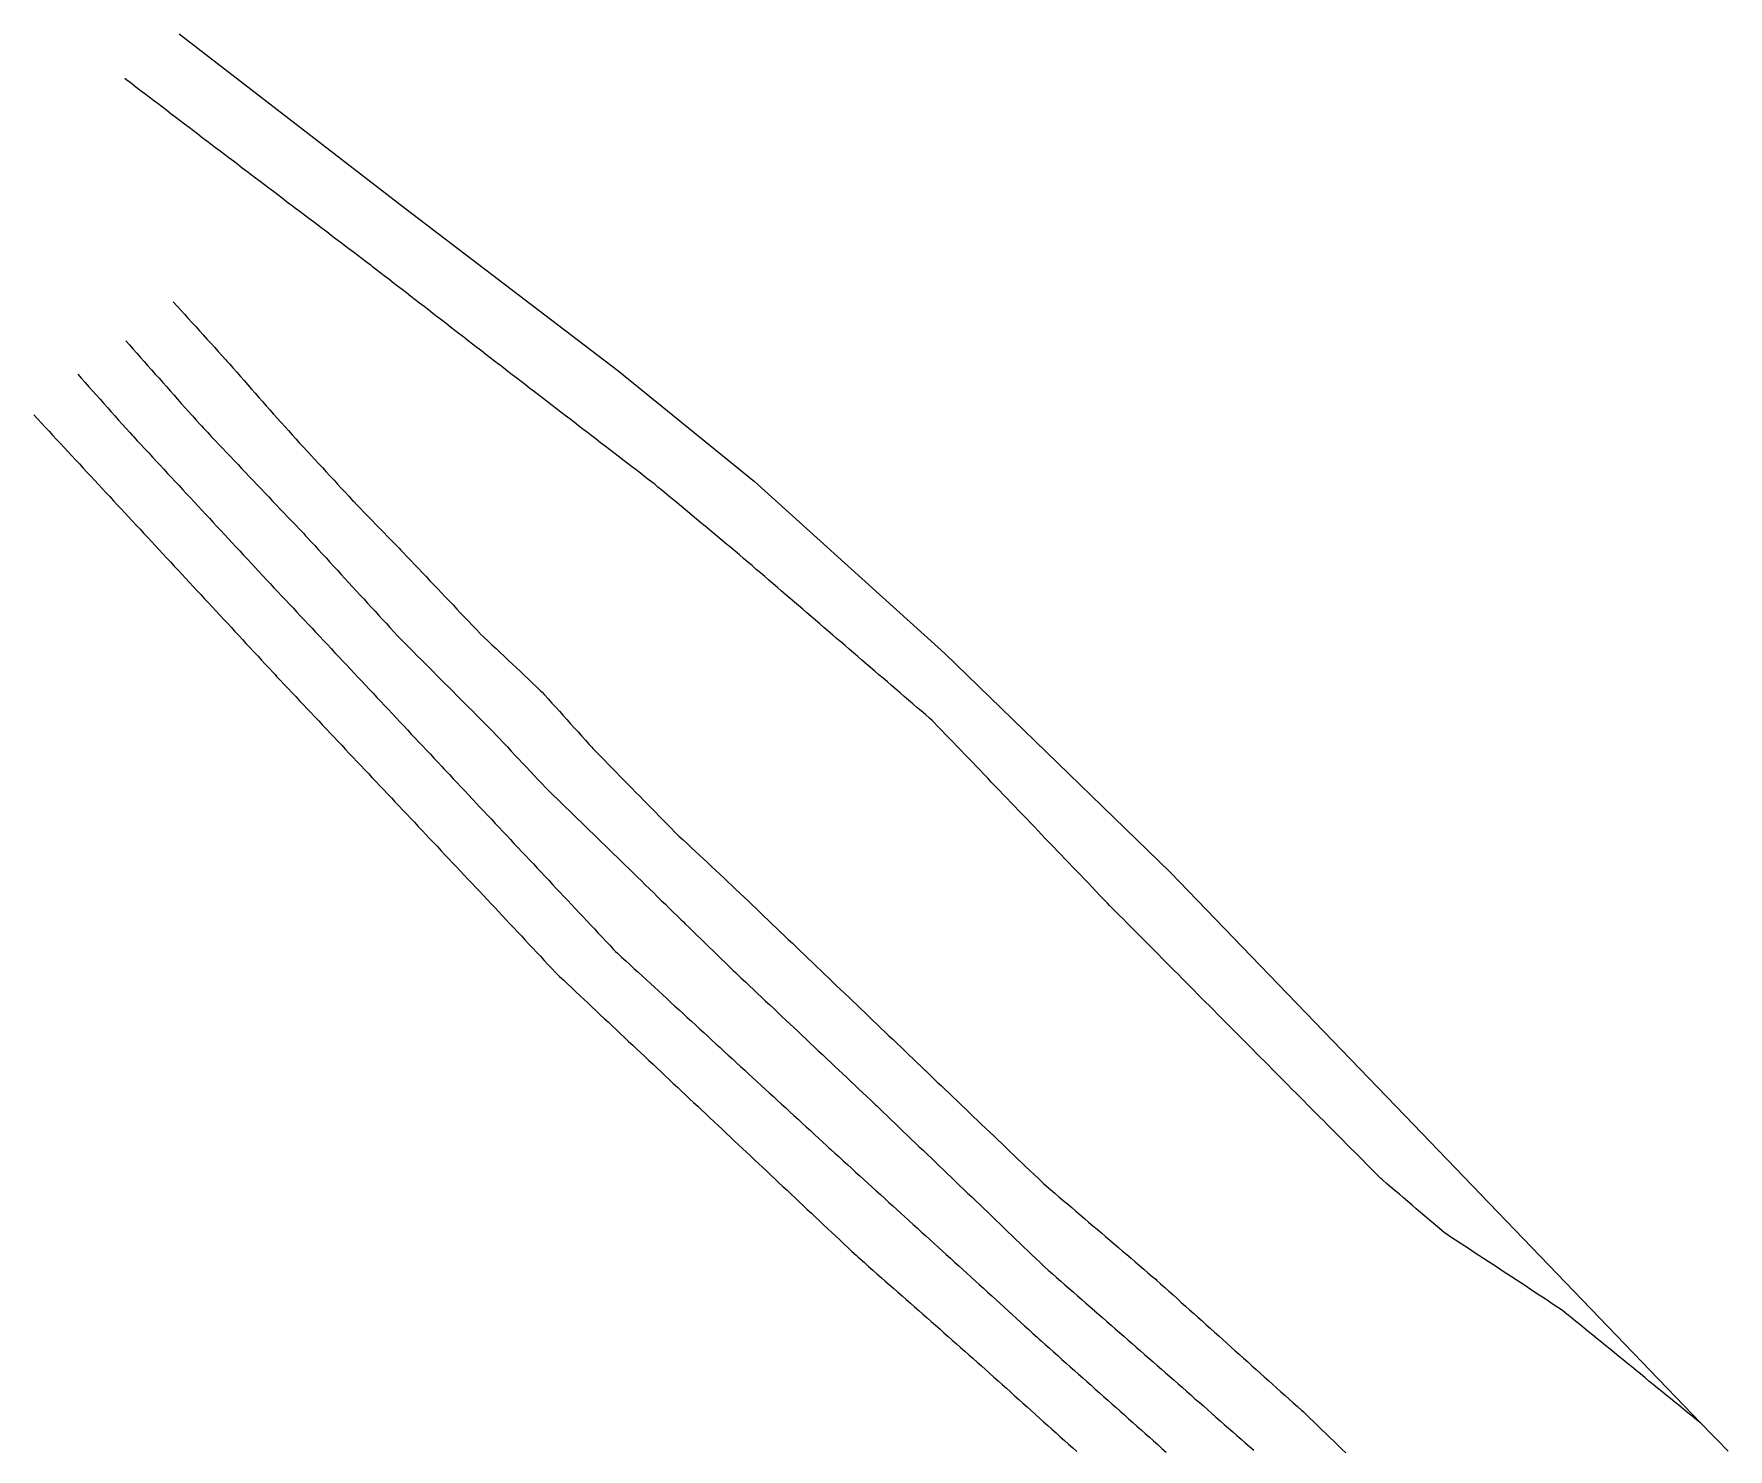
# Model space of a CAD drawing. Extents: x 6451167 to 6455043, y 1871096 to 1873438.
# Drawn here: x 6451167 to 6451470.9, y 1873183.9 to 1873437.8 of the extents above; entities that cross this region are included whole.
import ezdxf

# ---------------------------------------------------------------- set-up
doc = ezdxf.new("R2010")
doc.units = 0
doc.header["$LTSCALE"] = 100
doc.header["$MEASUREMENT"] = 0
for name, color, linetype in [('seg008', 1, 'CONTINUOUS'), ('seg009', 1, 'CONTINUOUS'), ('seg010', 1, 'CONTINUOUS')]:
    doc.layers.add(name, color=color, linetype=linetype)

msp = doc.modelspace()

# ---------------------------------------------------------------- linework, layer by layer
at = {"layer": 'seg008'}
for points in [[(6451191.98, 1873389.69), (6451192.66, 1873388.95), (6451193.33, 1873388.21), (6451194, 1873387.47), (6451194.67, 1873386.73), (6451195.34, 1873385.99), (6451196.02, 1873385.25), (6451196.69, 1873384.5), (6451197.36, 1873383.76), (6451198.03, 1873383.02), (6451198.08, 1873382.97), (6451198.7, 1873382.28), (6451199.37, 1873381.54), (6451200.05, 1873380.8), (6451200.72, 1873380.06), (6451201.39, 1873379.32), (6451201.62, 1873379.07), (6451202.05, 1873378.57), (6451202.71, 1873377.82), (6451203.37, 1873377.07), (6451204.03, 1873376.32), (6451204.69, 1873375.57), (6451205.35, 1873374.82), (6451206.01, 1873374.06), (6451206.67, 1873373.31), (6451207.33, 1873372.56), (6451207.99, 1873371.81), (6451208.65, 1873371.06), (6451209.29, 1873370.34), (6451209.31, 1873370.31), (6451209.98, 1873369.56), (6451210.65, 1873368.82), (6451211.32, 1873368.08), (6451211.99, 1873367.33), (6451212.66, 1873366.59), (6451213.33, 1873365.85), (6451214, 1873365.1), (6451214.66, 1873364.36), (6451214.72, 1873364.3), (6451215.34, 1873363.63), (6451216.02, 1873362.89), (6451216.7, 1873362.16), (6451217.38, 1873361.42), (6451218.06, 1873360.69), (6451218.74, 1873359.96), (6451219.42, 1873359.22), (6451220.1, 1873358.49), (6451220.78, 1873357.75), (6451220.83, 1873357.7), (6451221.46, 1873357.02), (6451222.13, 1873356.29), (6451222.81, 1873355.55), (6451223.49, 1873354.82), (6451224.17, 1873354.08), (6451224.38, 1873353.86), (6451224.86, 1873353.36), (6451225.56, 1873352.65), (6451226.26, 1873351.93), (6451226.96, 1873351.21), (6451227.65, 1873350.49), (6451228.35, 1873349.78), (6451229.05, 1873349.06), (6451229.74, 1873348.34), (6451230.44, 1873347.63), (6451231.14, 1873346.91), (6451231.84, 1873346.19), (6451232.53, 1873345.48), (6451232.83, 1873345.17), (6451233.23, 1873344.75), (6451233.91, 1873344.03), (6451234.6, 1873343.3), (6451235.29, 1873342.58), (6451235.98, 1873341.85), (6451236.66, 1873341.13), (6451237.35, 1873340.4), (6451238.04, 1873339.67), (6451238.73, 1873338.95), (6451239.42, 1873338.22), (6451240.1, 1873337.5), (6451240.79, 1873336.77), (6451241.48, 1873336.05), (6451242.17, 1873335.32), (6451242.86, 1873334.59), (6451243.54, 1873333.87), (6451244.23, 1873333.14), (6451244.92, 1873332.42), (6451245.61, 1873331.69), (6451246.3, 1873330.97), (6451246.98, 1873330.24), (6451247.06, 1873330.16), (6451247.71, 1873329.55), (6451248.43, 1873328.86), (6451249.16, 1873328.18), (6451249.89, 1873327.49), (6451250.62, 1873326.8), (6451251.34, 1873326.12), (6451252.07, 1873325.43), (6451252.8, 1873324.75), (6451253.53, 1873324.06), (6451254.25, 1873323.37), (6451254.98, 1873322.69), (6451255.71, 1873322), (6451256.44, 1873321.32), (6451257.16, 1873320.63), (6451257.89, 1873319.94), (6451258.19, 1873319.66), (6451258.58, 1873319.22), (6451259.25, 1873318.48), (6451259.92, 1873317.73), (6451260.59, 1873316.99), (6451261.26, 1873316.25), (6451261.92, 1873315.5), (6451262.59, 1873314.76), (6451263.26, 1873314.01), (6451263.93, 1873313.27), (6451264.6, 1873312.53), (6451265.27, 1873311.78), (6451265.93, 1873311.04), (6451266.6, 1873310.29), (6451267.05, 1873309.79), (6451267.28, 1873309.56), (6451267.98, 1873308.85), (6451268.68, 1873308.13), (6451269.38, 1873307.42), (6451270.08, 1873306.7), (6451270.78, 1873305.99), (6451271.48, 1873305.27), (6451272.18, 1873304.56), (6451272.88, 1873303.84), (6451273.58, 1873303.13), (6451274.28, 1873302.42), (6451274.98, 1873301.7), (6451275.68, 1873300.99), (6451276.38, 1873300.27), (6451277.08, 1873299.56), (6451277.78, 1873298.84), (6451278.48, 1873298.13), (6451279.18, 1873297.42), (6451279.88, 1873296.7), (6451280.58, 1873295.99), (6451281.28, 1873295.27), (6451281.98, 1873294.56), (6451282.15, 1873294.38), (6451282.7, 1873293.87), (6451283.43, 1873293.19), (6451284.16, 1873292.5), (6451284.89, 1873291.82), (6451285.62, 1873291.14), (6451286.36, 1873290.46), (6451287.09, 1873289.78), (6451287.82, 1873289.09), (6451288.55, 1873288.41), (6451289.28, 1873287.73), (6451290.01, 1873287.05), (6451290.74, 1873286.37), (6451291.47, 1873285.68), (6451291.55, 1873285.61), (6451292.2, 1873284.99), (6451292.92, 1873284.3), (6451293.64, 1873283.61), (6451294.37, 1873282.92), (6451295.09, 1873282.23), (6451295.81, 1873281.54), (6451296.53, 1873280.85), (6451297.26, 1873280.15), (6451297.98, 1873279.46), (6451298.7, 1873278.77), (6451299.42, 1873278.08), (6451300.15, 1873277.39), (6451300.87, 1873276.7), (6451301.59, 1873276.01), (6451302.31, 1873275.32), (6451303.04, 1873274.62), (6451303.76, 1873273.93), (6451304.48, 1873273.24), (6451305.21, 1873272.55), (6451305.93, 1873271.86), (6451306.65, 1873271.17), (6451307.37, 1873270.48), (6451307.58, 1873270.28), (6451308.1, 1873269.79), (6451308.82, 1873269.09), (6451309.54, 1873268.4), (6451310.26, 1873267.71), (6451310.99, 1873267.02), (6451311.71, 1873266.33), (6451312.43, 1873265.64), (6451313.15, 1873264.95), (6451313.88, 1873264.26), (6451314.6, 1873263.56), (6451315.32, 1873262.87), (6451316.04, 1873262.18), (6451316.77, 1873261.49), (6451317.49, 1873260.8), (6451318.21, 1873260.11), (6451318.94, 1873259.42), (6451319.66, 1873258.73), (6451320.38, 1873258.04), (6451321.1, 1873257.34), (6451321.83, 1873256.65), (6451322.55, 1873255.96), (6451323.27, 1873255.27), (6451323.99, 1873254.58), (6451324.72, 1873253.89), (6451325.44, 1873253.2), (6451326.16, 1873252.51), (6451326.88, 1873251.81), (6451326.9, 1873251.8), (6451327.61, 1873251.12), (6451328.33, 1873250.43), (6451329.05, 1873249.74), (6451329.78, 1873249.05), (6451330.5, 1873248.36), (6451331.22, 1873247.67), (6451331.94, 1873246.98), (6451332.67, 1873246.28), (6451333.39, 1873245.59), (6451334.11, 1873244.9), (6451334.83, 1873244.21), (6451335.56, 1873243.52), (6451336.28, 1873242.83), (6451337, 1873242.14), (6451337.72, 1873241.45), (6451338.45, 1873240.75), (6451339.17, 1873240.06), (6451339.89, 1873239.37), (6451340.61, 1873238.68), (6451341.34, 1873237.99), (6451342.06, 1873237.3), (6451342.78, 1873236.61), (6451343.51, 1873235.92), (6451344.23, 1873235.22), (6451344.95, 1873234.53), (6451345.67, 1873233.84), (6451346.4, 1873233.15), (6451347.12, 1873232.46), (6451347.84, 1873231.77), (6451348.11, 1873231.51), (6451348.59, 1873231.1), (6451349.35, 1873230.45), (6451350.11, 1873229.8), (6451350.87, 1873229.16), (6451351.63, 1873228.51), (6451352.39, 1873227.86), (6451353.15, 1873227.21), (6451353.91, 1873226.56), (6451354.67, 1873225.91), (6451355.43, 1873225.26), (6451356.19, 1873224.61), (6451356.95, 1873223.96), (6451357.71, 1873223.31), (6451358.47, 1873222.66), (6451359.23, 1873222.01), (6451359.99, 1873221.36), (6451360.76, 1873220.71), (6451361.52, 1873220.06), (6451362.28, 1873219.42), (6451363.04, 1873218.77), (6451363.8, 1873218.12), (6451364.56, 1873217.47), (6451365.32, 1873216.82), (6451366.08, 1873216.17), (6451366.84, 1873215.52), (6451367.6, 1873214.87), (6451368.23, 1873214.34), (6451368.36, 1873214.22), (6451369.1, 1873213.55), (6451369.85, 1873212.88), (6451370.59, 1873212.21), (6451371.33, 1873211.55), (6451372.08, 1873210.88), (6451372.82, 1873210.21), (6451373.57, 1873209.54), (6451374.31, 1873208.87), (6451375.05, 1873208.21), (6451375.8, 1873207.54), (6451376.54, 1873206.87), (6451377.29, 1873206.2), (6451378.03, 1873205.53), (6451378.78, 1873204.86), (6451379.52, 1873204.2), (6451380.26, 1873203.53), (6451381.01, 1873202.86), (6451381.75, 1873202.19), (6451382.5, 1873201.52), (6451383.24, 1873200.86), (6451383.98, 1873200.19), (6451384.73, 1873199.52), (6451385.47, 1873198.85), (6451386.22, 1873198.18), (6451386.96, 1873197.52), (6451387.7, 1873196.85), (6451388.45, 1873196.18), (6451389.19, 1873195.51), (6451389.94, 1873194.84), (6451390.68, 1873194.18), (6451391.43, 1873193.51), (6451392.17, 1873192.84), (6451392.91, 1873192.17), (6451393.66, 1873191.5), (6451394.4, 1873190.84), (6451394.71, 1873190.56), (6451395.13, 1873190.15), (6451395.85, 1873189.46), (6451396.57, 1873188.76), (6451397.29, 1873188.07), (6451398.01, 1873187.37), (6451398.73, 1873186.68), (6451399.44, 1873185.98), (6451400.16, 1873185.29), (6451400.88, 1873184.59), (6451401.6, 1873183.9), (6451402.32, 1873183.2)], [(6451183.47, 1873382.72), (6451184.13, 1873381.97), (6451184.79, 1873381.22), (6451185.46, 1873380.47), (6451186.12, 1873379.72), (6451186.78, 1873378.98), (6451187.45, 1873378.23), (6451188.11, 1873377.48), (6451188.77, 1873376.73), (6451189.44, 1873375.98), (6451190.1, 1873375.23), (6451190.76, 1873374.49), (6451191.43, 1873373.74), (6451192.09, 1873372.99), (6451192.76, 1873372.24), (6451193.42, 1873371.49), (6451194.08, 1873370.75), (6451194.75, 1873370), (6451195.41, 1873369.25), (6451196.07, 1873368.5), (6451196.74, 1873367.75), (6451197.03, 1873367.43), (6451197.41, 1873367.02), (6451198.1, 1873366.29), (6451198.79, 1873365.57), (6451199.48, 1873364.84), (6451200.17, 1873364.12), (6451200.86, 1873363.39), (6451201.55, 1873362.67), (6451202.24, 1873361.94), (6451202.93, 1873361.22), (6451203.61, 1873360.49), (6451204.3, 1873359.77), (6451204.99, 1873359.04), (6451205.68, 1873358.32), (6451206.37, 1873357.59), (6451207.06, 1873356.87), (6451207.75, 1873356.14), (6451208.44, 1873355.42), (6451209.13, 1873354.69), (6451209.81, 1873353.97), (6451210.5, 1873353.24), (6451211.19, 1873352.52), (6451211.88, 1873351.8), (6451212.57, 1873351.07), (6451213.26, 1873350.35), (6451213.95, 1873349.62), (6451214.64, 1873348.9), (6451215.33, 1873348.17), (6451215.73, 1873347.74), (6451216.01, 1873347.44), (6451216.69, 1873346.7), (6451217.36, 1873345.97), (6451218.04, 1873345.23), (6451218.71, 1873344.49), (6451219.39, 1873343.76), (6451220.07, 1873343.02), (6451220.74, 1873342.29), (6451221.42, 1873341.55), (6451222.1, 1873340.81), (6451222.77, 1873340.08), (6451223.45, 1873339.34), (6451224.13, 1873338.6), (6451224.8, 1873337.87), (6451225.48, 1873337.13), (6451226.16, 1873336.39), (6451226.83, 1873335.66), (6451227.51, 1873334.92), (6451228.18, 1873334.18), (6451228.86, 1873333.45), (6451229.54, 1873332.71), (6451230.21, 1873331.97), (6451230.89, 1873331.24), (6451231.57, 1873330.5), (6451232.24, 1873329.76), (6451232.43, 1873329.56), (6451232.94, 1873329.05), (6451233.65, 1873328.34), (6451234.35, 1873327.63), (6451235.06, 1873326.92), (6451235.76, 1873326.21), (6451236.47, 1873325.51), (6451237.18, 1873324.8), (6451237.88, 1873324.09), (6451238.59, 1873323.38), (6451239.29, 1873322.67), (6451240, 1873321.96), (6451240.7, 1873321.26), (6451241.41, 1873320.55), (6451242.12, 1873319.84), (6451242.82, 1873319.13), (6451243.53, 1873318.42), (6451244.23, 1873317.71), (6451244.94, 1873317), (6451245.64, 1873316.3), (6451246.35, 1873315.59), (6451247.06, 1873314.88), (6451247.76, 1873314.17), (6451248.47, 1873313.46), (6451249.17, 1873312.75), (6451249.36, 1873312.57), (6451249.86, 1873312.03), (6451250.55, 1873311.3), (6451251.24, 1873310.58), (6451251.92, 1873309.85), (6451252.61, 1873309.12), (6451253.29, 1873308.39), (6451253.98, 1873307.66), (6451254.66, 1873306.94), (6451255.35, 1873306.21), (6451256.04, 1873305.48), (6451256.72, 1873304.75), (6451257.41, 1873304.03), (6451258.09, 1873303.3), (6451258.78, 1873302.57), (6451259.19, 1873302.13), (6451259.48, 1873301.85), (6451260.19, 1873301.16), (6451260.91, 1873300.46), (6451261.63, 1873299.76), (6451262.34, 1873299.06), (6451263.06, 1873298.37), (6451263.78, 1873297.67), (6451264.49, 1873296.97), (6451265.21, 1873296.27), (6451265.93, 1873295.58), (6451266.64, 1873294.88), (6451267.36, 1873294.18), (6451268.08, 1873293.48), (6451268.79, 1873292.79), (6451269.51, 1873292.09), (6451270.23, 1873291.39), (6451270.94, 1873290.69), (6451271.66, 1873290), (6451272.38, 1873289.3), (6451273.09, 1873288.6), (6451273.81, 1873287.9), (6451274.52, 1873287.21), (6451275.24, 1873286.51), (6451275.96, 1873285.81), (6451276.67, 1873285.11), (6451277.39, 1873284.42), (6451278.11, 1873283.72), (6451278.82, 1873283.02), (6451279.54, 1873282.32), (6451280.26, 1873281.63), (6451280.97, 1873280.93), (6451281.69, 1873280.23), (6451282.41, 1873279.53), (6451283.12, 1873278.84), (6451283.52, 1873278.45), (6451283.84, 1873278.14), (6451284.56, 1873277.44), (6451285.27, 1873276.74), (6451285.99, 1873276.05), (6451286.71, 1873275.35), (6451287.42, 1873274.65), (6451288.14, 1873273.95), (6451288.86, 1873273.26), (6451289.57, 1873272.56), (6451290.29, 1873271.86), (6451291.01, 1873271.16), (6451291.72, 1873270.47), (6451292.44, 1873269.77), (6451292.86, 1873269.36), (6451293.16, 1873269.07), (6451293.89, 1873268.39), (6451294.61, 1873267.7), (6451295.34, 1873267.02), (6451296.07, 1873266.33), (6451296.8, 1873265.64), (6451297.52, 1873264.96), (6451298.25, 1873264.27), (6451298.98, 1873263.58), (6451299.7, 1873262.9), (6451300.43, 1873262.21), (6451301.16, 1873261.52), (6451301.89, 1873260.84), (6451302.61, 1873260.15), (6451303.34, 1873259.46), (6451304.07, 1873258.78), (6451304.79, 1873258.09), (6451305.52, 1873257.4), (6451306.25, 1873256.72), (6451306.98, 1873256.03), (6451307.7, 1873255.35), (6451308.43, 1873254.66), (6451309.16, 1873253.97), (6451309.88, 1873253.29), (6451310.61, 1873252.6), (6451311.34, 1873251.91), (6451312.07, 1873251.23), (6451312.79, 1873250.54), (6451313.52, 1873249.85), (6451314.25, 1873249.17), (6451314.97, 1873248.48), (6451315.7, 1873247.79), (6451316.43, 1873247.11), (6451317.16, 1873246.42), (6451317.88, 1873245.73), (6451318.17, 1873245.46), (6451318.61, 1873245.04), (6451319.33, 1873244.35), (6451320.05, 1873243.66), (6451320.77, 1873242.97), (6451321.49, 1873242.28), (6451322.22, 1873241.58), (6451322.94, 1873240.89), (6451323.66, 1873240.2), (6451324.38, 1873239.51), (6451325.1, 1873238.81), (6451325.82, 1873238.12), (6451326.55, 1873237.43), (6451327.27, 1873236.74), (6451327.99, 1873236.05), (6451328.71, 1873235.35), (6451329.43, 1873234.66), (6451330.15, 1873233.97), (6451330.88, 1873233.28), (6451331.6, 1873232.59), (6451332.32, 1873231.89), (6451333.04, 1873231.2), (6451333.76, 1873230.51), (6451334.48, 1873229.82), (6451335.21, 1873229.12), (6451335.93, 1873228.43), (6451336.65, 1873227.74), (6451337.37, 1873227.05), (6451338.09, 1873226.36), (6451338.81, 1873225.66), (6451339.54, 1873224.97), (6451340.26, 1873224.28), (6451340.98, 1873223.59), (6451341.7, 1873222.89), (6451342.42, 1873222.2), (6451343.14, 1873221.51), (6451343.87, 1873220.82), (6451344.59, 1873220.13), (6451345.31, 1873219.43), (6451346.03, 1873218.74), (6451346.75, 1873218.05), (6451347.48, 1873217.36), (6451348.2, 1873216.66), (6451348.36, 1873216.5), (6451348.94, 1873216), (6451349.69, 1873215.34), (6451350.45, 1873214.68), (6451351.2, 1873214.02), (6451351.95, 1873213.36), (6451352.7, 1873212.7), (6451353.46, 1873212.04), (6451354.21, 1873211.39), (6451354.96, 1873210.73), (6451355.71, 1873210.07), (6451356.46, 1873209.41), (6451357.22, 1873208.75), (6451357.26, 1873208.71), (6451357.97, 1873208.09), (6451358.72, 1873207.43), (6451359.47, 1873206.77), (6451360.22, 1873206.11), (6451360.98, 1873205.45), (6451361.73, 1873204.8), (6451362.48, 1873204.14), (6451363.23, 1873203.48), (6451363.99, 1873202.82), (6451364.74, 1873202.16), (6451365.49, 1873201.5), (6451366.24, 1873200.84), (6451366.99, 1873200.18), (6451367.75, 1873199.52), (6451368.5, 1873198.87), (6451369.25, 1873198.21), (6451370, 1873197.55), (6451370.76, 1873196.89), (6451371.51, 1873196.23), (6451372.26, 1873195.57), (6451373.01, 1873194.91), (6451373.76, 1873194.25), (6451374.52, 1873193.59), (6451375.27, 1873192.93), (6451376.02, 1873192.28), (6451376.77, 1873191.62), (6451377.53, 1873190.96), (6451378.28, 1873190.3), (6451379.03, 1873189.64), (6451379.78, 1873188.98), (6451380.53, 1873188.32), (6451381.29, 1873187.66), (6451382.04, 1873187), (6451382.79, 1873186.35), (6451383.54, 1873185.69), (6451384.3, 1873185.03), (6451385.05, 1873184.37), (6451385.8, 1873183.71)], [(6451174.86, 1873376.7), (6451175.52, 1873375.95), (6451176.19, 1873375.21), (6451176.85, 1873374.46), (6451177.52, 1873373.72), (6451178.19, 1873372.97), (6451178.85, 1873372.22), (6451179.52, 1873371.48), (6451180.19, 1873370.73), (6451180.85, 1873369.99), (6451181.52, 1873369.24), (6451182.19, 1873368.5), (6451182.85, 1873367.75), (6451183.52, 1873367), (6451184.18, 1873366.26), (6451184.62, 1873365.78), (6451184.86, 1873365.52), (6451185.54, 1873364.79), (6451186.22, 1873364.05), (6451186.9, 1873363.32), (6451187.58, 1873362.59), (6451188.26, 1873361.86), (6451188.94, 1873361.12), (6451189.62, 1873360.39), (6451190.3, 1873359.66), (6451190.98, 1873358.93), (6451191.66, 1873358.19), (6451192.34, 1873357.46), (6451193.02, 1873356.73), (6451193.71, 1873356), (6451194.39, 1873355.26), (6451195.07, 1873354.53), (6451195.75, 1873353.8), (6451196.43, 1873353.07), (6451197.11, 1873352.33), (6451197.79, 1873351.6), (6451198.47, 1873350.87), (6451199.15, 1873350.14), (6451199.83, 1873349.4), (6451200.51, 1873348.67), (6451201.19, 1873347.94), (6451201.87, 1873347.21), (6451202.56, 1873346.47), (6451203.24, 1873345.74), (6451203.92, 1873345.01), (6451204.6, 1873344.27), (6451205.28, 1873343.54), (6451205.96, 1873342.81), (6451206.64, 1873342.08), (6451207.32, 1873341.34), (6451208, 1873340.61), (6451208.18, 1873340.42), (6451208.68, 1873339.88), (6451209.37, 1873339.15), (6451210.05, 1873338.42), (6451210.74, 1873337.69), (6451211.42, 1873336.97), (6451212.11, 1873336.24), (6451212.79, 1873335.51), (6451213.48, 1873334.78), (6451214.16, 1873334.05), (6451214.84, 1873333.32), (6451215.53, 1873332.59), (6451216.21, 1873331.86), (6451216.9, 1873331.13), (6451217.58, 1873330.4), (6451218.27, 1873329.67), (6451218.95, 1873328.95), (6451219.63, 1873328.22), (6451220.32, 1873327.49), (6451221, 1873326.76), (6451221.69, 1873326.03), (6451222.37, 1873325.3), (6451223.06, 1873324.57), (6451223.74, 1873323.84), (6451224.42, 1873323.11), (6451225.11, 1873322.38), (6451225.79, 1873321.65), (6451226.48, 1873320.92), (6451227.16, 1873320.2), (6451227.85, 1873319.47), (6451228.53, 1873318.74), (6451229.22, 1873318.01), (6451229.9, 1873317.28), (6451230.58, 1873316.55), (6451231.27, 1873315.82), (6451231.95, 1873315.09), (6451232.64, 1873314.36), (6451233.32, 1873313.63), (6451234.01, 1873312.9), (6451234.69, 1873312.17), (6451235.37, 1873311.45), (6451236.06, 1873310.72), (6451236.74, 1873309.99), (6451237.43, 1873309.26), (6451238.11, 1873308.53), (6451238.8, 1873307.8), (6451239.48, 1873307.07), (6451240.17, 1873306.34), (6451240.55, 1873305.93), (6451240.85, 1873305.61), (6451241.53, 1873304.88), (6451242.22, 1873304.15), (6451242.9, 1873303.43), (6451243.59, 1873302.7), (6451244.27, 1873301.97), (6451244.96, 1873301.24), (6451245.64, 1873300.51), (6451246.33, 1873299.78), (6451247.01, 1873299.05), (6451247.7, 1873298.32), (6451248.38, 1873297.59), (6451249.07, 1873296.87), (6451249.75, 1873296.14), (6451250.43, 1873295.41), (6451251.12, 1873294.68), (6451251.8, 1873293.95), (6451252.49, 1873293.22), (6451253.17, 1873292.49), (6451253.86, 1873291.76), (6451254.54, 1873291.03), (6451255.23, 1873290.31), (6451255.91, 1873289.58), (6451256.6, 1873288.85), (6451257.28, 1873288.12), (6451257.96, 1873287.39), (6451258.65, 1873286.66), (6451259.33, 1873285.93), (6451260.02, 1873285.2), (6451260.7, 1873284.47), (6451261.39, 1873283.75), (6451262.07, 1873283.02), (6451262.76, 1873282.29), (6451263.44, 1873281.56), (6451264.13, 1873280.83), (6451264.81, 1873280.1), (6451265.5, 1873279.37), (6451266.18, 1873278.64), (6451266.86, 1873277.91), (6451267.55, 1873277.19), (6451268.23, 1873276.46), (6451268.92, 1873275.73), (6451269.6, 1873275), (6451270.29, 1873274.27), (6451270.97, 1873273.54), (6451271.34, 1873273.15), (6451271.68, 1873272.84), (6451272.42, 1873272.16), (6451273.15, 1873271.48), (6451273.89, 1873270.8), (6451274.62, 1873270.13), (6451275.36, 1873269.45), (6451276.1, 1873268.77), (6451276.83, 1873268.1), (6451277.57, 1873267.42), (6451278.3, 1873266.74), (6451279.04, 1873266.07), (6451279.78, 1873265.39), (6451280.51, 1873264.71), (6451281.25, 1873264.03), (6451281.98, 1873263.36), (6451282.72, 1873262.68), (6451283.46, 1873262), (6451284.19, 1873261.33), (6451284.93, 1873260.65), (6451285.66, 1873259.97), (6451286.4, 1873259.3), (6451287.14, 1873258.62), (6451287.87, 1873257.94), (6451288.61, 1873257.26), (6451289.34, 1873256.59), (6451290.08, 1873255.91), (6451290.82, 1873255.23), (6451291.55, 1873254.56), (6451292.29, 1873253.88), (6451293.02, 1873253.2), (6451293.76, 1873252.53), (6451294.5, 1873251.85), (6451295.23, 1873251.17), (6451295.97, 1873250.49), (6451296.7, 1873249.82), (6451297.44, 1873249.14), (6451298.18, 1873248.46), (6451298.91, 1873247.79), (6451299.65, 1873247.11), (6451300.38, 1873246.43), (6451301.12, 1873245.76), (6451301.86, 1873245.08), (6451302.59, 1873244.4), (6451303.33, 1873243.72), (6451304.06, 1873243.05), (6451304.8, 1873242.37), (6451305.54, 1873241.69), (6451306.27, 1873241.02), (6451307.01, 1873240.34), (6451307.74, 1873239.66), (6451308.48, 1873238.98), (6451309.22, 1873238.31), (6451309.52, 1873238.02), (6451309.95, 1873237.63), (6451310.69, 1873236.96), (6451311.43, 1873236.29), (6451312.17, 1873235.61), (6451312.91, 1873234.94), (6451313.65, 1873234.27), (6451314.39, 1873233.59), (6451315.13, 1873232.92), (6451315.87, 1873232.25), (6451316.61, 1873231.58), (6451317.35, 1873230.9), (6451318.09, 1873230.23), (6451318.83, 1873229.56), (6451319.57, 1873228.88), (6451320.31, 1873228.21), (6451321.05, 1873227.54), (6451321.79, 1873226.86), (6451322.53, 1873226.19), (6451323.27, 1873225.52), (6451324.01, 1873224.84), (6451324.74, 1873224.17), (6451325.48, 1873223.5), (6451326.22, 1873222.83), (6451326.96, 1873222.15), (6451327.7, 1873221.48), (6451328.44, 1873220.81), (6451329.18, 1873220.13), (6451329.92, 1873219.46), (6451330.66, 1873218.79), (6451331.4, 1873218.11), (6451332.14, 1873217.44), (6451332.88, 1873216.77), (6451333.62, 1873216.09), (6451334.36, 1873215.42), (6451335.1, 1873214.75), (6451335.84, 1873214.08), (6451336.58, 1873213.4), (6451337.32, 1873212.73), (6451338.06, 1873212.06), (6451338.8, 1873211.38), (6451339.54, 1873210.71), (6451340.28, 1873210.04), (6451341.02, 1873209.36), (6451341.75, 1873208.69), (6451342.49, 1873208.02), (6451343.23, 1873207.34), (6451343.97, 1873206.67), (6451344.71, 1873206), (6451345.45, 1873205.33), (6451346.19, 1873204.65), (6451346.93, 1873203.98), (6451347.34, 1873203.61), (6451347.67, 1873203.31), (6451348.42, 1873202.64), (6451349.17, 1873201.98), (6451349.91, 1873201.31), (6451350.66, 1873200.65), (6451351.41, 1873199.98), (6451352.15, 1873199.32), (6451352.9, 1873198.65), (6451353.65, 1873197.99), (6451354.4, 1873197.32), (6451355.14, 1873196.66), (6451355.89, 1873195.99), (6451356.64, 1873195.33), (6451357.38, 1873194.66), (6451358.13, 1873194), (6451358.88, 1873193.33), (6451359.62, 1873192.67), (6451360.37, 1873192), (6451361.12, 1873191.34), (6451361.86, 1873190.67), (6451362.61, 1873190.01), (6451363.36, 1873189.34), (6451364.1, 1873188.68), (6451364.85, 1873188.01), (6451365.6, 1873187.35), (6451366.34, 1873186.68), (6451367.09, 1873186.02), (6451367.84, 1873185.35), (6451368.58, 1873184.69), (6451369.33, 1873184.02), (6451370.08, 1873183.36)], [(6451166.99, 1873369.41), (6451167.67, 1873368.68), (6451168.35, 1873367.95), (6451169.03, 1873367.21), (6451169.71, 1873366.48), (6451170.39, 1873365.75), (6451171.07, 1873365.02), (6451171.75, 1873364.28), (6451172.43, 1873363.55), (6451173.11, 1873362.82), (6451173.79, 1873362.08), (6451174.47, 1873361.35), (6451175.15, 1873360.62), (6451175.83, 1873359.89), (6451176.51, 1873359.15), (6451177.19, 1873358.42), (6451177.87, 1873357.69), (6451178.55, 1873356.95), (6451179.23, 1873356.22), (6451179.91, 1873355.49), (6451180.59, 1873354.76), (6451181.27, 1873354.02), (6451181.95, 1873353.29), (6451182.63, 1873352.56), (6451183.31, 1873351.82), (6451184, 1873351.09), (6451184.68, 1873350.36), (6451185.36, 1873349.63), (6451186.04, 1873348.89), (6451186.72, 1873348.16), (6451187.4, 1873347.43), (6451188.08, 1873346.69), (6451188.76, 1873345.96), (6451189.44, 1873345.23), (6451190.12, 1873344.5), (6451190.8, 1873343.76), (6451191.48, 1873343.03), (6451192.16, 1873342.3), (6451192.84, 1873341.56), (6451193.52, 1873340.83), (6451194.2, 1873340.1), (6451194.88, 1873339.37), (6451195.56, 1873338.63), (6451196.24, 1873337.9), (6451196.92, 1873337.17), (6451197.6, 1873336.43), (6451198.28, 1873335.7), (6451198.96, 1873334.97), (6451199.64, 1873334.24), (6451200.32, 1873333.5), (6451201.01, 1873332.77), (6451201.69, 1873332.04), (6451202.37, 1873331.31), (6451203.05, 1873330.57), (6451203.73, 1873329.84), (6451204.41, 1873329.11), (6451205.09, 1873328.37), (6451205.77, 1873327.64), (6451206.45, 1873326.91), (6451207.13, 1873326.18), (6451207.81, 1873325.44), (6451208.49, 1873324.71), (6451209.17, 1873323.98), (6451209.85, 1873323.24), (6451210.24, 1873322.82), (6451210.53, 1873322.51), (6451211.22, 1873321.79), (6451211.91, 1873321.06), (6451212.59, 1873320.33), (6451213.28, 1873319.6), (6451213.96, 1873318.88), (6451214.65, 1873318.15), (6451215.34, 1873317.42), (6451216.02, 1873316.69), (6451216.71, 1873315.97), (6451217.4, 1873315.24), (6451218.08, 1873314.51), (6451218.77, 1873313.78), (6451219.45, 1873313.06), (6451220.14, 1873312.33), (6451220.83, 1873311.6), (6451221.51, 1873310.88), (6451222.2, 1873310.15), (6451222.89, 1873309.42), (6451223.57, 1873308.69), (6451224.26, 1873307.97), (6451224.94, 1873307.24), (6451225.63, 1873306.51), (6451226.32, 1873305.78), (6451227, 1873305.06), (6451227.69, 1873304.33), (6451228.38, 1873303.6), (6451229.06, 1873302.87), (6451229.75, 1873302.15), (6451230.43, 1873301.42), (6451231.12, 1873300.69), (6451231.81, 1873299.96), (6451232.49, 1873299.24), (6451233.18, 1873298.51), (6451233.87, 1873297.78), (6451234.55, 1873297.06), (6451235.24, 1873296.33), (6451235.92, 1873295.6), (6451236.61, 1873294.87), (6451237.3, 1873294.15), (6451237.98, 1873293.42), (6451238.67, 1873292.69), (6451239.36, 1873291.96), (6451240.04, 1873291.24), (6451240.73, 1873290.51), (6451241.41, 1873289.78), (6451242.1, 1873289.05), (6451242.79, 1873288.33), (6451243.47, 1873287.6), (6451244.16, 1873286.87), (6451244.85, 1873286.14), (6451245.53, 1873285.42), (6451246.22, 1873284.69), (6451246.9, 1873283.96), (6451247.59, 1873283.24), (6451248.28, 1873282.51), (6451248.96, 1873281.78), (6451249.38, 1873281.34), (6451249.65, 1873281.05), (6451250.33, 1873280.32), (6451251.01, 1873279.59), (6451251.7, 1873278.86), (6451252.38, 1873278.13), (6451253.06, 1873277.4), (6451253.75, 1873276.67), (6451254.43, 1873275.94), (6451255.11, 1873275.21), (6451255.8, 1873274.48), (6451256.48, 1873273.75), (6451257.16, 1873273.02), (6451257.85, 1873272.29), (6451258.53, 1873271.56), (6451259.21, 1873270.83), (6451259.9, 1873270.1), (6451260.58, 1873269.37), (6451260.74, 1873269.2), (6451261.3, 1873268.67), (6451262.03, 1873267.99), (6451262.76, 1873267.3), (6451263.48, 1873266.62), (6451264.21, 1873265.93), (6451264.94, 1873265.25), (6451265.67, 1873264.56), (6451266.4, 1873263.88), (6451267.13, 1873263.19), (6451267.85, 1873262.51), (6451268.58, 1873261.82), (6451269.31, 1873261.14), (6451270.04, 1873260.45), (6451270.77, 1873259.77), (6451271.5, 1873259.08), (6451272.23, 1873258.4), (6451272.95, 1873257.71), (6451273.68, 1873257.03), (6451274.41, 1873256.34), (6451275.14, 1873255.66), (6451275.87, 1873254.97), (6451276.6, 1873254.29), (6451277.32, 1873253.6), (6451278.05, 1873252.92), (6451278.78, 1873252.23), (6451279.51, 1873251.55), (6451280.24, 1873250.86), (6451280.97, 1873250.18), (6451281.69, 1873249.49), (6451282.42, 1873248.81), (6451283.15, 1873248.12), (6451283.88, 1873247.44), (6451284.61, 1873246.75), (6451285.34, 1873246.06), (6451286.07, 1873245.38), (6451286.79, 1873244.69), (6451287.52, 1873244.01), (6451288.25, 1873243.32), (6451288.98, 1873242.64), (6451289.71, 1873241.95), (6451290.44, 1873241.27), (6451291.16, 1873240.58), (6451291.89, 1873239.9), (6451292.62, 1873239.21), (6451293.35, 1873238.53), (6451294.08, 1873237.84), (6451294.81, 1873237.16), (6451295.53, 1873236.47), (6451296.26, 1873235.79), (6451296.99, 1873235.1), (6451297.72, 1873234.42), (6451298.45, 1873233.73), (6451299.18, 1873233.05), (6451299.9, 1873232.36), (6451300.63, 1873231.68), (6451301.36, 1873230.99), (6451302.09, 1873230.31), (6451302.82, 1873229.62), (6451303.55, 1873228.94), (6451304.28, 1873228.25), (6451305, 1873227.57), (6451305.73, 1873226.88), (6451306.46, 1873226.2), (6451307.19, 1873225.51), (6451307.92, 1873224.83), (6451308.65, 1873224.14), (6451309.37, 1873223.46), (6451310.1, 1873222.77), (6451310.83, 1873222.09), (6451311.56, 1873221.4), (6451312.29, 1873220.71), (6451313.02, 1873220.03), (6451313.74, 1873219.34), (6451314.47, 1873218.66), (6451314.84, 1873218.31), (6451315.21, 1873217.99), (6451315.96, 1873217.33), (6451316.71, 1873216.66), (6451317.46, 1873216), (6451318.21, 1873215.34), (6451318.97, 1873214.68), (6451319.72, 1873214.02), (6451320.47, 1873213.36), (6451321.22, 1873212.7), (6451321.97, 1873212.04), (6451322.72, 1873211.38), (6451323.47, 1873210.72), (6451324.22, 1873210.06), (6451324.97, 1873209.4), (6451325.72, 1873208.74), (6451326.47, 1873208.07), (6451327.22, 1873207.41), (6451327.97, 1873206.75), (6451328.72, 1873206.09), (6451329.47, 1873205.43), (6451330.22, 1873204.77), (6451330.97, 1873204.11), (6451331.72, 1873203.45), (6451332.48, 1873202.79), (6451333.23, 1873202.13), (6451333.98, 1873201.47), (6451334.73, 1873200.81), (6451335.42, 1873200.19), (6451335.48, 1873200.14), (6451336.22, 1873199.48), (6451336.97, 1873198.81), (6451337.71, 1873198.14), (6451338.45, 1873197.47), (6451339.2, 1873196.8), (6451339.94, 1873196.13), (6451340.68, 1873195.47), (6451341.43, 1873194.8), (6451342.17, 1873194.13), (6451342.92, 1873193.46), (6451343.66, 1873192.79), (6451344.4, 1873192.13), (6451345.15, 1873191.46), (6451345.89, 1873190.79), (6451346.64, 1873190.12), (6451347.38, 1873189.45), (6451348.12, 1873188.78), (6451348.87, 1873188.12), (6451349.61, 1873187.45), (6451350.36, 1873186.78), (6451351.1, 1873186.11), (6451351.84, 1873185.44), (6451352.59, 1873184.77), (6451353.33, 1873184.11), (6451354.08, 1873183.44)]]:
    msp.add_lwpolyline(points, dxfattribs=at)
at = {"layer": 'seg009'}
msp.add_lwpolyline([(6451466.01, 1873188.52), (6451466.71, 1873187.81), (6451467.41, 1873187.09), (6451468.11, 1873186.38), (6451468.81, 1873185.66), (6451469.51, 1873184.95), (6451470.21, 1873184.23), (6451470.91, 1873183.51)], dxfattribs=at)
at = {"layer": 'seg010'}
for points in [[(6451193.05, 1873437.77), (6451233.7, 1873406.37), (6451271.71, 1873377.39), (6451296.25, 1873357.48), (6451330.4, 1873326.59), (6451370.8, 1873287.38), (6451412.92, 1873243.72), (6451466.01, 1873188.52)], [(6451466.01, 1873188.52), (6451465.24, 1873189.15), (6451464.46, 1873189.78), (6451463.69, 1873190.42), (6451462.91, 1873191.05), (6451462.14, 1873191.68), (6451461.36, 1873192.31), (6451460.59, 1873192.94), (6451459.81, 1873193.58), (6451459.04, 1873194.21), (6451458.26, 1873194.84), (6451457.49, 1873195.47), (6451456.71, 1873196.1), (6451455.94, 1873196.73), (6451455.16, 1873197.37), (6451454.39, 1873198), (6451453.61, 1873198.63), (6451452.84, 1873199.26), (6451452.06, 1873199.89), (6451451.28, 1873200.52), (6451450.51, 1873201.16), (6451449.73, 1873201.79), (6451448.96, 1873202.42), (6451448.18, 1873203.05), (6451447.41, 1873203.68), (6451446.63, 1873204.32), (6451445.86, 1873204.95), (6451445.08, 1873205.58), (6451444.31, 1873206.21), (6451443.53, 1873206.84), (6451442.76, 1873207.47), (6451441.98, 1873208.11), (6451441.21, 1873208.74), (6451441.04, 1873208.87), (6451440.38, 1873209.3), (6451439.55, 1873209.85), (6451438.71, 1873210.4), (6451437.88, 1873210.95), (6451437.04, 1873211.5), (6451436.2, 1873212.05), (6451435.37, 1873212.6), (6451434.53, 1873213.15), (6451433.7, 1873213.69), (6451432.86, 1873214.24), (6451432.03, 1873214.79), (6451431.19, 1873215.34), (6451430.35, 1873215.89), (6451429.52, 1873216.44), (6451428.68, 1873216.99), (6451427.85, 1873217.54), (6451427.01, 1873218.09), (6451426.17, 1873218.63), (6451425.34, 1873219.18), (6451424.5, 1873219.73), (6451423.67, 1873220.28), (6451422.83, 1873220.83), (6451421.99, 1873221.38), (6451421.16, 1873221.93), (6451420.32, 1873222.48), (6451420.01, 1873222.68), (6451419.53, 1873223.09), (6451418.77, 1873223.74), (6451418.01, 1873224.39), (6451417.25, 1873225.04), (6451416.49, 1873225.69), (6451415.73, 1873226.34), (6451414.97, 1873226.99), (6451414.21, 1873227.64), (6451413.45, 1873228.29), (6451412.69, 1873228.94), (6451411.93, 1873229.59), (6451411.17, 1873230.24), (6451410.41, 1873230.89), (6451409.65, 1873231.54), (6451408.89, 1873232.19), (6451408.63, 1873232.41), (6451408.17, 1873232.87), (6451407.46, 1873233.58), (6451406.76, 1873234.29), (6451406.05, 1873235), (6451405.35, 1873235.71), (6451404.64, 1873236.42), (6451403.94, 1873237.13), (6451403.24, 1873237.84), (6451402.53, 1873238.55), (6451401.83, 1873239.26), (6451401.12, 1873239.97), (6451400.42, 1873240.68), (6451399.71, 1873241.39), (6451399.01, 1873242.1), (6451398.3, 1873242.81), (6451397.6, 1873243.52), (6451396.89, 1873244.23), (6451396.19, 1873244.94), (6451395.48, 1873245.64), (6451394.78, 1873246.35), (6451394.07, 1873247.06), (6451393.37, 1873247.77), (6451392.66, 1873248.48), (6451391.96, 1873249.19), (6451391.25, 1873249.9), (6451390.55, 1873250.61), (6451389.85, 1873251.32), (6451389.14, 1873252.03), (6451388.44, 1873252.74), (6451387.73, 1873253.45), (6451387.03, 1873254.16), (6451386.32, 1873254.87), (6451385.62, 1873255.58), (6451384.91, 1873256.29), (6451384.21, 1873257), (6451383.5, 1873257.71), (6451383.21, 1873258), (6451382.8, 1873258.42), (6451382.09, 1873259.12), (6451381.39, 1873259.83), (6451380.68, 1873260.54), (6451379.98, 1873261.25), (6451379.27, 1873261.96), (6451378.57, 1873262.67), (6451377.87, 1873263.38), (6451377.16, 1873264.09), (6451376.46, 1873264.8), (6451375.75, 1873265.51), (6451375.05, 1873266.22), (6451374.34, 1873266.93), (6451373.64, 1873267.64), (6451372.93, 1873268.35), (6451372.23, 1873269.06), (6451371.52, 1873269.77), (6451370.82, 1873270.48), (6451370.11, 1873271.19), (6451369.41, 1873271.9), (6451368.71, 1873272.61), (6451368, 1873273.32), (6451367.3, 1873274.03), (6451366.59, 1873274.74), (6451365.89, 1873275.44), (6451365.18, 1873276.15), (6451364.48, 1873276.86), (6451363.77, 1873277.57), (6451363.07, 1873278.28), (6451362.36, 1873278.99), (6451361.66, 1873279.7), (6451360.95, 1873280.41), (6451360.25, 1873281.12), (6451359.94, 1873281.43), (6451359.55, 1873281.84), (6451358.86, 1873282.56), (6451358.17, 1873283.28), (6451357.48, 1873284), (6451356.78, 1873284.73), (6451356.09, 1873285.45), (6451355.4, 1873286.17), (6451354.71, 1873286.89), (6451354.02, 1873287.61), (6451353.32, 1873288.33), (6451352.63, 1873289.06), (6451351.94, 1873289.78), (6451351.25, 1873290.5), (6451350.56, 1873291.22), (6451349.86, 1873291.94), (6451349.17, 1873292.67), (6451348.48, 1873293.39), (6451347.79, 1873294.11), (6451347.1, 1873294.83), (6451346.4, 1873295.55), (6451345.71, 1873296.28), (6451345.02, 1873297), (6451344.33, 1873297.72), (6451343.64, 1873298.44), (6451342.94, 1873299.16), (6451342.25, 1873299.88), (6451341.56, 1873300.61), (6451340.87, 1873301.33), (6451340.18, 1873302.05), (6451339.48, 1873302.77), (6451338.79, 1873303.49), (6451338.1, 1873304.22), (6451337.41, 1873304.94), (6451336.71, 1873305.66), (6451336.02, 1873306.38), (6451335.33, 1873307.1), (6451334.64, 1873307.83), (6451334.06, 1873308.43), (6451333.95, 1873308.55), (6451333.25, 1873309.27), (6451332.56, 1873309.99), (6451331.87, 1873310.71), (6451331.17, 1873311.43), (6451330.48, 1873312.15), (6451329.79, 1873312.87), (6451329.09, 1873313.59), (6451328.4, 1873314.31), (6451328.1, 1873314.62), (6451327.67, 1873314.99), (6451326.91, 1873315.65), (6451326.15, 1873316.3), (6451325.39, 1873316.95), (6451324.64, 1873317.6), (6451323.88, 1873318.25), (6451323.12, 1873318.9), (6451322.36, 1873319.56), (6451321.6, 1873320.21), (6451320.84, 1873320.86), (6451320.09, 1873321.51), (6451319.33, 1873322.16), (6451318.57, 1873322.81), (6451317.81, 1873323.47), (6451317.05, 1873324.12), (6451316.29, 1873324.77), (6451315.53, 1873325.42), (6451314.78, 1873326.07), (6451314.02, 1873326.72), (6451313.26, 1873327.38), (6451312.5, 1873328.03), (6451311.74, 1873328.68), (6451310.98, 1873329.33), (6451310.23, 1873329.98), (6451309.47, 1873330.63), (6451308.71, 1873331.29), (6451307.95, 1873331.94), (6451307.19, 1873332.59), (6451306.43, 1873333.24), (6451305.67, 1873333.89), (6451304.92, 1873334.54), (6451304.16, 1873335.2), (6451303.4, 1873335.85), (6451302.64, 1873336.5), (6451301.88, 1873337.15), (6451301.12, 1873337.8), (6451300.36, 1873338.45), (6451299.61, 1873339.11), (6451298.85, 1873339.76), (6451298.09, 1873340.41), (6451297.33, 1873341.06), (6451296.57, 1873341.71), (6451295.81, 1873342.37), (6451295.06, 1873343.02), (6451294.3, 1873343.67), (6451293.54, 1873344.32), (6451293.16, 1873344.65), (6451292.78, 1873344.97), (6451292.01, 1873345.61), (6451291.24, 1873346.25), (6451290.47, 1873346.89), (6451289.7, 1873347.52), (6451288.93, 1873348.16), (6451288.16, 1873348.8), (6451287.39, 1873349.44), (6451286.63, 1873350.08), (6451285.86, 1873350.72), (6451285.09, 1873351.36), (6451284.32, 1873352), (6451283.55, 1873352.64), (6451282.78, 1873353.28), (6451282.01, 1873353.92), (6451281.25, 1873354.56), (6451280.48, 1873355.2), (6451279.71, 1873355.84), (6451278.94, 1873356.48), (6451278.35, 1873356.97), (6451278.17, 1873357.11), (6451277.37, 1873357.72), (6451276.58, 1873358.33), (6451275.79, 1873358.94), (6451275, 1873359.55), (6451274.2, 1873360.16), (6451273.41, 1873360.77), (6451272.62, 1873361.38), (6451271.82, 1873361.99), (6451271.03, 1873362.6), (6451270.24, 1873363.21), (6451269.45, 1873363.82), (6451268.65, 1873364.43), (6451267.86, 1873365.04), (6451267.07, 1873365.65), (6451266.27, 1873366.26), (6451265.48, 1873366.87), (6451264.69, 1873367.48), (6451263.9, 1873368.09), (6451263.1, 1873368.7), (6451262.31, 1873369.3), (6451261.52, 1873369.91), (6451260.73, 1873370.52), (6451259.93, 1873371.13), (6451259.14, 1873371.74), (6451258.35, 1873372.35), (6451257.55, 1873372.96), (6451256.76, 1873373.57), (6451255.97, 1873374.18), (6451255.18, 1873374.79), (6451254.38, 1873375.4), (6451253.59, 1873376.01), (6451252.8, 1873376.62), (6451252.01, 1873377.23), (6451251.21, 1873377.84), (6451250.43, 1873378.44), (6451250.42, 1873378.45), (6451249.63, 1873379.06), (6451248.84, 1873379.67), (6451248.05, 1873380.28), (6451247.26, 1873380.9), (6451246.46, 1873381.51), (6451245.67, 1873382.12), (6451244.88, 1873382.73), (6451244.09, 1873383.34), (6451243.3, 1873383.95), (6451242.51, 1873384.57), (6451241.72, 1873385.18), (6451240.93, 1873385.79), (6451240.14, 1873386.4), (6451239.35, 1873387.01), (6451238.55, 1873387.62), (6451237.76, 1873388.24), (6451236.97, 1873388.85), (6451236.18, 1873389.46), (6451235.39, 1873390.07), (6451234.6, 1873390.68), (6451233.81, 1873391.3), (6451233.02, 1873391.91), (6451232.23, 1873392.52), (6451231.44, 1873393.13), (6451230.64, 1873393.74), (6451229.85, 1873394.35), (6451229.06, 1873394.97), (6451228.27, 1873395.58), (6451227.72, 1873396), (6451227.48, 1873396.19), (6451226.68, 1873396.79), (6451225.88, 1873397.39), (6451225.09, 1873398), (6451224.29, 1873398.6), (6451223.49, 1873399.21), (6451222.7, 1873399.81), (6451221.9, 1873400.41), (6451221.1, 1873401.02), (6451220.3, 1873401.62), (6451219.51, 1873402.23), (6451218.71, 1873402.83), (6451217.91, 1873403.43), (6451217.12, 1873404.04), (6451216.32, 1873404.64), (6451215.52, 1873405.25), (6451214.73, 1873405.85), (6451213.93, 1873406.45), (6451213.13, 1873407.06), (6451212.33, 1873407.66), (6451211.54, 1873408.27), (6451210.74, 1873408.87), (6451209.94, 1873409.47), (6451209.15, 1873410.08), (6451208.35, 1873410.68), (6451207.55, 1873411.29), (6451206.76, 1873411.89), (6451205.96, 1873412.49), (6451205.16, 1873413.1), (6451204.36, 1873413.7), (6451204.01, 1873413.97), (6451203.57, 1873414.31), (6451202.77, 1873414.91), (6451201.98, 1873415.52), (6451201.18, 1873416.12), (6451200.39, 1873416.73), (6451199.59, 1873417.34), (6451198.79, 1873417.94), (6451198, 1873418.55), (6451197.2, 1873419.15), (6451196.41, 1873419.76), (6451195.61, 1873420.36), (6451194.82, 1873420.97), (6451194.02, 1873421.58), (6451193.22, 1873422.18), (6451192.43, 1873422.79), (6451191.63, 1873423.39), (6451190.84, 1873424), (6451190.04, 1873424.6), (6451189.25, 1873425.21), (6451188.45, 1873425.82), (6451187.65, 1873426.42), (6451186.86, 1873427.03), (6451186.06, 1873427.63), (6451185.27, 1873428.24), (6451184.47, 1873428.84), (6451183.68, 1873429.45), (6451183.28, 1873429.75)]]:
    msp.add_lwpolyline(points, dxfattribs=at)

doc.saveas('drawing.dxf')
